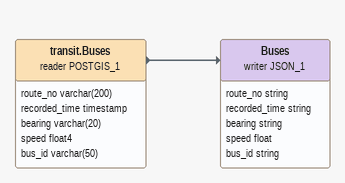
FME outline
transit.Buses (reader POSTGIS_1)
    attributes: route_no varchar(200), recorded_time timestamp, bearing varchar(20), speed float4, bus_id varchar(50)
    -> Buses (writer JSON_1)
Buses (writer JSON_1)
    attributes: route_no string, recorded_time string, bearing string, speed float, bus_id string
